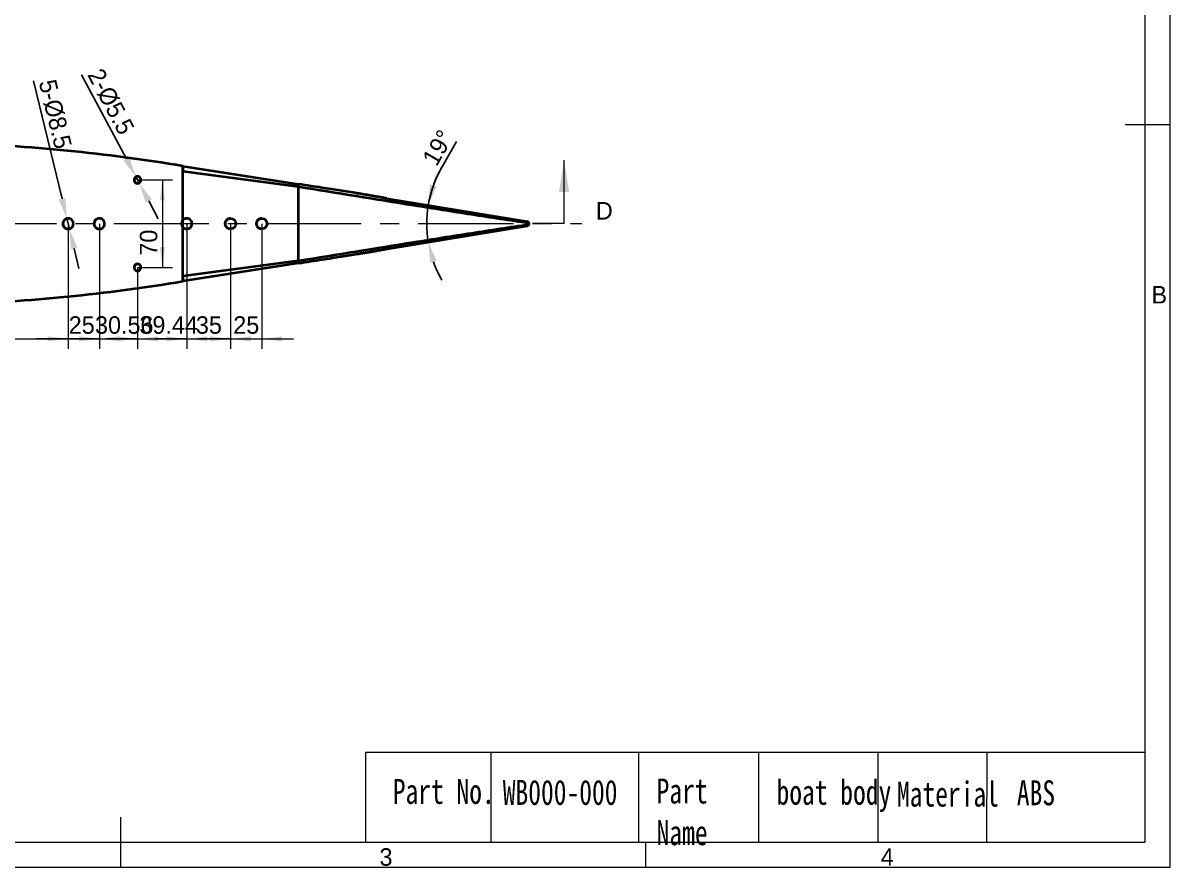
# Model space of a CAD drawing. Header units: millimetres. Extents: x 40 to 840, y 0 to 594.
# Drawn here: x 380.8 to 840, y 0 to 337.8 of the extents above; entities that cross this region are included whole.
import ezdxf

# ---------------------------------------------------------------- set-up
doc = ezdxf.new("R2010")
doc.units = ezdxf.units.MM
doc.header["$LTSCALE"] = 2
doc.linetypes.add('CENTER', pattern=[10.16, 6.35, -1.27, 1.27, -1.27])
doc.layers.get('0').update_dxf_attribs({"lineweight": 18})
for name, color, linetype, lineweight in [('1轮廓实线层', 7, 'Continuous', 40), ('2细线层', 4, 'Continuous', 18), ('5剖面线层', 2, 'Continuous', 18), ('6文字层', 3, 'Continuous', 18), ('尺寸线层', 3, 'Continuous', 18)]:
    doc.layers.add(name, color=color, linetype=linetype, lineweight=lineweight)
doc.styles.add('SLDTEXTSTYLE0', font='')
doc.styles.get('SLDTEXTSTYLE0').set_extended_font_data('汉仪长仿宋体')
doc.dimstyles.new('SLDDIMSTYLE0', dxfattribs={"dimtxt": 7, "dimasz": 8.16, "dimexe": 0, "dimexo": 0.0625, "dimgap": 1.75, "dimtad": 1, "dimlfac": 2, "dimrnd": 1e-09, "dimzin": 12, "dimdsep": 46, "dimtxsty": 'SLDTEXTSTYLE0', "dimcen": 0.09, "dimdle": 16.32, "dimadec": 0, "dimazin": 3, "dimtfac": 1, "dimtmove": 0, "dimatfit": 0, "dimfxl": 1, "dimfrac": 2, "dimtolj": 1, "dimarcsym": 0})
doc.dimstyles.new('SLDDIMSTYLE1', dxfattribs={"dimtxt": 7, "dimasz": 8.16, "dimexe": 0, "dimexo": 0.0625, "dimgap": 1.75, "dimtad": 1, "dimlfac": 2, "dimrnd": 1e-09, "dimzin": 12, "dimdsep": 46, "dimtxsty": 'SLDTEXTSTYLE0', "dimcen": 0.09, "dimdle": 16.32, "dimadec": 0, "dimazin": 3, "dimtfac": 1, "dimtofl": 0, "dimtmove": 0, "dimatfit": 3, "dimfxl": 1, "dimfrac": 2, "dimtolj": 1, "dimarcsym": 0})

# ---------------------------------------------------------------- blocks, each defined once
blk = doc.blocks.new('*X8')
at = {"layer": '2细线层', "linetype": 'Continuous', "lineweight": 0}
for points in [[(324.19, 211.38), (332.35, 210.37), (332.35, 212.4)], [(398.91, 211.38), (390.75, 212.4), (390.75, 210.37)]]:
    blk.add_hatch(color=4, dxfattribs=at).paths.add_polyline_path(points, flags=0)
at = {"layer": '2细线层', "color": 4, "linetype": 'Continuous', "lineweight": 0}
for p, q in [((398.91, 257.46), (398.91, 207.38)), ((324.19, 232.97), (324.19, 207.38)), ((324.19, 211.38), (398.91, 211.38))]:
    blk.add_line(p, q, dxfattribs=at)
at = {"layer": '2细线层', "color": 4, "linetype": 'Continuous', "lineweight": 0, "insert": (348.91, 220.41), "char_height": 7, "width": 39.4792, "attachment_point": 1, "style": 'SLDTEXTSTYLE0'}
blk.add_mtext('149.44', dxfattribs=at)
blk = doc.blocks.new('*X9')
at = {"layer": '2细线层', "linetype": 'Continuous', "lineweight": 0}
for points in [[(398.91, 211.38), (390.75, 212.4), (390.75, 210.37)], [(411.41, 211.38), (419.57, 210.37), (419.57, 212.4)]]:
    blk.add_hatch(color=4, dxfattribs=at).paths.add_polyline_path(points, flags=0)
at = {"layer": '2细线层', "color": 4, "linetype": 'Continuous', "lineweight": 0}
for p, q in [((398.91, 257.46), (398.91, 207.38)), ((411.41, 257.46), (411.41, 207.38)), ((398.91, 211.38), (386.21, 211.38)), ((398.91, 211.38), (411.41, 211.38)), ((411.41, 211.38), (424.11, 211.38))]:
    blk.add_line(p, q, dxfattribs=at)
at = {"layer": '2细线层', "color": 4, "linetype": 'Continuous', "lineweight": 0, "insert": (399.14, 220.41), "char_height": 7, "width": 11.9058, "attachment_point": 1, "style": 'SLDTEXTSTYLE0'}
blk.add_mtext('25', dxfattribs=at)
blk = doc.blocks.new('*X10')
at = {"layer": '2细线层', "linetype": 'Continuous', "lineweight": 0}
for points in [[(411.41, 211.38), (403.25, 212.4), (403.25, 210.37)], [(426.69, 211.38), (434.85, 210.37), (434.85, 212.4)]]:
    blk.add_hatch(color=4, dxfattribs=at).paths.add_polyline_path(points, flags=0)
at = {"layer": '2细线层', "color": 4, "linetype": 'Continuous', "lineweight": 0}
for p, q in [((411.41, 257.46), (411.41, 207.38)), ((426.69, 239.97), (426.69, 207.38)), ((411.41, 211.38), (398.71, 211.38)), ((411.41, 211.38), (426.69, 211.38)), ((426.69, 211.38), (439.39, 211.38))]:
    blk.add_line(p, q, dxfattribs=at)
at = {"layer": '2细线层', "color": 4, "linetype": 'Continuous', "lineweight": 0, "insert": (409.67, 220.41), "char_height": 7, "width": 33.0997, "attachment_point": 1, "style": 'SLDTEXTSTYLE0'}
blk.add_mtext('30.56', dxfattribs=at)
blk = doc.blocks.new('*X11')
at = {"layer": '2细线层', "linetype": 'Continuous', "lineweight": 0}
for points in [[(426.69, 211.38), (418.53, 212.4), (418.53, 210.37)], [(446.41, 211.38), (454.57, 210.37), (454.57, 212.4)]]:
    blk.add_hatch(color=4, dxfattribs=at).paths.add_polyline_path(points, flags=0)
at = {"layer": '2细线层', "color": 4, "linetype": 'Continuous', "lineweight": 0}
for p, q in [((446.41, 257.46), (446.41, 207.38)), ((426.69, 239.97), (426.69, 207.38)), ((426.69, 211.38), (413.99, 211.38)), ((426.69, 211.38), (446.41, 211.38)), ((446.41, 211.38), (459.11, 211.38))]:
    blk.add_line(p, q, dxfattribs=at)
at = {"layer": '2细线层', "color": 4, "linetype": 'Continuous', "lineweight": 0, "insert": (427.43, 220.41), "char_height": 7, "width": 33.4875, "attachment_point": 1, "style": 'SLDTEXTSTYLE0'}
blk.add_mtext('39.44', dxfattribs=at)
blk = doc.blocks.new('*X12')
at = {"layer": '2细线层', "linetype": 'Continuous', "lineweight": 0}
for points in [[(446.41, 211.38), (438.25, 212.4), (438.25, 210.37)], [(463.91, 211.38), (472.07, 210.37), (472.07, 212.4)]]:
    blk.add_hatch(color=4, dxfattribs=at).paths.add_polyline_path(points, flags=0)
at = {"layer": '2细线层', "color": 4, "linetype": 'Continuous', "lineweight": 0}
for p, q in [((446.41, 257.46), (446.41, 207.38)), ((463.91, 257.46), (463.91, 207.38)), ((446.41, 211.38), (433.71, 211.38)), ((446.41, 211.38), (463.91, 211.38)), ((463.91, 211.38), (476.61, 211.38))]:
    blk.add_line(p, q, dxfattribs=at)
at = {"layer": '2细线层', "color": 4, "linetype": 'Continuous', "lineweight": 0, "insert": (450.05, 220.41), "char_height": 7, "width": 11.867, "attachment_point": 1, "style": 'SLDTEXTSTYLE0'}
blk.add_mtext('35', dxfattribs=at)
blk = doc.blocks.new('*X13')
at = {"layer": '2细线层', "linetype": 'Continuous', "lineweight": 0}
for points in [[(463.91, 211.38), (455.75, 212.4), (455.75, 210.37)], [(476.41, 211.38), (484.57, 210.37), (484.57, 212.4)]]:
    blk.add_hatch(color=4, dxfattribs=at).paths.add_polyline_path(points, flags=0)
at = {"layer": '2细线层', "color": 4, "linetype": 'Continuous', "lineweight": 0}
for p, q in [((463.91, 257.46), (463.91, 207.38)), ((476.41, 257.46), (476.41, 207.38)), ((463.91, 211.38), (451.21, 211.38)), ((463.91, 211.38), (476.41, 211.38)), ((476.41, 211.38), (489.11, 211.38))]:
    blk.add_line(p, q, dxfattribs=at)
at = {"layer": '2细线层', "color": 4, "linetype": 'Continuous', "lineweight": 0, "insert": (465.01, 220.41), "char_height": 7, "width": 11.9058, "attachment_point": 1, "style": 'SLDTEXTSTYLE0'}
blk.add_mtext('25', dxfattribs=at)
blk = doc.blocks.new('*X16')
at = {"layer": '2细线层', "linetype": 'Continuous', "lineweight": 0}
for points in [[(436.64, 274.97), (435.62, 266.81), (437.65, 266.81)], [(436.64, 239.97), (437.65, 248.13), (435.62, 248.13)]]:
    blk.add_hatch(color=4, dxfattribs=at).paths.add_polyline_path(points, flags=0)
at = {"layer": '2细线层', "color": 4, "linetype": 'Continuous', "lineweight": 0}
for p, q in [((426.69, 274.97), (440.64, 274.97)), ((436.64, 274.97), (436.64, 239.97)), ((426.69, 239.97), (440.64, 239.97))]:
    blk.add_line(p, q, dxfattribs=at)
at = {"layer": '2细线层', "color": 4, "linetype": 'Continuous', "lineweight": 0, "insert": (427.61, 244.66), "char_height": 7, "width": 13.8643, "attachment_point": 1, "rotation": 90, "style": 'SLDTEXTSTYLE0'}
blk.add_mtext('70', dxfattribs=at)
blk = doc.blocks.new('*X29')
at = {"layer": '2细线层', "linetype": 'Continuous'}
for points in [[(546.44, 272.41), (543.8, 273.09), (543.08, 264.84)], [(543.8, 241.86), (546.44, 242.54), (543.08, 250.1)]]:
    blk.add_hatch(color=0, dxfattribs=at).paths.add_polyline_path(points, flags=0)
at = {"layer": '2细线层', "color": 0, "linetype": 'Continuous', "lineweight": -2}
blk.add_line((548.57, 280.21), (554.39, 290.3), dxfattribs=at)
for start, end in [(150.0142, 170.6748), (150.0983, 160.3866), (170.6748, 189.3196), (199.6079, 209.8961)]:
    blk.add_arc((587.98, 257.47), 45.5, start, end, dxfattribs=at)
at = {"layer": '2细线层', "color": 0, "linetype": 'Continuous', "lineweight": 0, "insert": (546.93, 287.88), "char_height": 7, "width": 20.3771, "attachment_point": 5, "rotation": 60.0142, "style": 'SLDTEXTSTYLE0'}
blk.add_mtext('19%%D', dxfattribs=at)
blk = doc.blocks.new('*X33')
at = {"layer": '2细线层', "linetype": 'Continuous'}
for points in [[(397.81, 267.78), (395.17, 267.14), (398.41, 259.53)], [(402.65, 247.79), (400.01, 247.15), (399.41, 255.4)]]:
    blk.add_hatch(color=0, dxfattribs=at).paths.add_polyline_path(points, flags=0)
at = {"layer": '2细线层', "color": 0, "linetype": 'Continuous', "lineweight": -2}
for p, q in [((396.49, 267.46), (385.07, 314.63)), ((399.41, 255.4), (398.41, 259.53)), ((401.33, 247.47), (403.25, 239.53))]:
    blk.add_line(p, q, dxfattribs=at)
at = {"layer": '2细线层', "color": 0, "linetype": 'Continuous', "lineweight": 0, "insert": (393.7, 301.29), "char_height": 7, "width": 52.9773, "attachment_point": 5, "rotation": 283.6112, "style": 'SLDTEXTSTYLE0'}
blk.add_mtext('{\\fms pgothic|b0|i0|c0|p34;5-%%C8.5}', dxfattribs=at)
blk = doc.blocks.new('*X34')
at = {"layer": '2细线层', "linetype": 'Continuous'}
for points in [[(423.43, 284.03), (421.02, 282.75), (426.05, 276.19)], [(432.38, 267.19), (429.97, 265.91), (427.35, 273.76)]]:
    blk.add_hatch(color=0, dxfattribs=at).paths.add_polyline_path(points, flags=0)
at = {"layer": '2细线层', "color": 0, "linetype": 'Continuous', "lineweight": -2}
for p, q in [((422.23, 283.39), (404.32, 317.08)), ((427.35, 273.76), (426.05, 276.19)), ((431.17, 266.55), (435, 259.35))]:
    blk.add_line(p, q, dxfattribs=at)
at = {"layer": '2细线层', "color": 0, "linetype": 'Continuous', "lineweight": 0, "insert": (416, 306.3), "char_height": 7, "width": 52.9773, "attachment_point": 5, "rotation": 297.9857, "style": 'SLDTEXTSTYLE0'}
blk.add_mtext('{\\fms pgothic|b0|i0|c0|p34;2-%%C5.5}', dxfattribs=at)

msp = doc.modelspace()

# ---------------------------------------------------------------- hatches: boundary and pattern name
at = {"layer": '5剖面线层', "linetype": 'Continuous', "lineweight": 0}
msp.add_hatch(color=2, dxfattribs=at).paths.add_polyline_path([(597.4455, 282.8717), (595.4135, 270.1717), (599.4775, 270.1717)], flags=0)

# ---------------------------------------------------------------- linework, layer by layer
at = {"color": 4}
for p, q in [((568.0724, 46), (568.0724, 10)), ((627.2801, 46), (627.2801, 10)), ((675.196, 46), (675.196, 10)), ((722.9698, 46), (722.9698, 10)), ((766.6013, 46.0898), (766.5503, 10.0899))]:
    msp.add_line(p, q, dxfattribs=at)
at = {"layer": '1轮廓实线层', "linetype": 'Continuous', "lineweight": 40}
for p, q in [((444.8534, 280.5263), (444.8534, 280.5285)), ((444.8534, 280.5263), (444.8534, 278.5184)), ((444.8534, 280.5263), (491.0534, 273.2957)), ((444.8534, 258.9106), (444.8534, 280.5263)), ((444.8534, 278.5184), (491.0534, 272.2957)), ((444.8534, 258.9106), (444.8534, 278.5184)), ((491.0534, 273.2957), (491.0534, 272.2957)), ((491.0534, 272.2957), (491.0534, 242.6477)), ((526.3557, 267.5914), (582.6229, 258.3518)), ((444.8534, 258.9089), (444.8534, 258.9073)), ((444.8534, 256.0163), (444.8534, 258.9073)), ((583.4534, 257.4553), (583.4534, 257.4717)), ((444.8534, 256.0163), (444.8534, 256.0147)), ((444.8534, 236.4249), (444.8534, 256.0131)), ((444.8534, 234.4171), (444.8534, 256.0131)), ((526.7625, 247.4244), (582.6229, 256.5915)), ((491.0534, 242.6477), (444.8534, 236.4249)), ((491.0534, 241.6477), (444.8534, 234.4171)), ((491.0534, 242.6477), (491.0534, 241.6477)), ((444.8534, 236.4249), (444.8534, 234.4171)), ((444.8534, 234.4148), (444.8534, 234.4171))]:
    msp.add_line(p, q, dxfattribs=at)
at = {"layer": '1轮廓实线层', "color": 1, "linetype": 'CENTER', "lineweight": 0, "ltscale": 3}
msp.add_line((112.3365, 257.4717), (604.5194, 257.4717), dxfattribs=at)
at = {"layer": '1轮廓实线层', "linetype": 'Continuous', "lineweight": 40}
for centre, radius, start, end in [((426.6861, 274.9717), 1.375, 359.99915, 180.00085), ((426.6998, 274.9717), 1.375, 90.000528, 180.000528), ((426.6861, 274.9717), 1.375, 179.99915, 0.00085), ((426.6998, 274.9717), 1.375, 179.999472, 269.999472), ((398.9064, 257.4618), 2.125, 359.999234, 180.000766), ((398.9064, 257.4618), 2.125, 179.999234, 0.000766), ((398.9095, 257.4618), 2.125, 90.000567, 180.000489), ((398.9095, 257.4618), 2.125, 179.999433, 269.999511), ((411.4062, 257.4618), 2.125, 359.999234, 180.000766), ((411.4062, 257.4618), 2.125, 179.999234, 0.000766), ((411.4092, 257.4618), 2.125, 90.000567, 180.000489), ((411.4092, 257.4618), 2.125, 179.999433, 269.999511), ((446.408, 257.4618), 2.125, 137.018487, 222.981513), ((446.4111, 257.4618), 2.125, 137.138683, 222.861317), ((426.6861, 239.9717), 1.375, 359.99915, 180.00085), ((426.6861, 239.9717), 1.375, 179.99915, 0.00085), ((426.6998, 239.9717), 1.375, 90.000528, 180.000528), ((426.6998, 239.9717), 1.375, 179.999472, 269.999472)]:
    msp.add_arc(centre, radius, start, end, dxfattribs=at)
for centre, start_param, end_param in [((446.4079, 257.4618), 2.32097722, 7.10380074), ((446.4094, 257.4618), 0, 0.82166387), ((463.908, 257.4618), 0, 1.57079633), ((463.908, 257.4618), 1.57079633, 3.14159265), ((476.407, 257.4618), 0, 1.57079633), ((476.407, 257.4618), 1.57079633, 3.14159265), ((446.4094, 257.4618), 2.31992878, 3.14159265)]:
    msp.add_ellipse(centre, major_axis=(0, 2.125), ratio=0.99992005, start_param=start_param, end_param=end_param, dxfattribs=at)
for centre in [(463.9065, 257.4618), (476.4055, 257.4618)]:
    msp.add_ellipse(centre, major_axis=(0, 2.125), ratio=0.99992005, dxfattribs=at)
for points, knots in [([(444.8534, 280.5263), (429.5036, 283.0715), (398.7528, 287.1392), (367.9036, 289.1612), (352.4534, 289.6609)], [0, 0, 0, 0, 46.57021495, 92.91375674, 92.91375674, 92.91375674, 92.91375674]), ([(444.8534, 280.5285), (429.5081, 283.0727), (398.7619, 287.1395), (367.9173, 289.1612), (352.4671, 289.6609)], [0, 0, 0, 0, 46.55638358, 92.89991109, 92.89991109, 92.89991109, 92.89991109]), ([(526.3557, 267.5914), (526.3513, 267.5922), (525.9849, 267.657), (525.0059, 267.831), (523.4778, 268.1028), (521.7459, 268.4085), (519.6826, 268.7666), (517.2918, 269.1727), (514.4397, 269.6462), (511.2627, 270.1609), (507.7991, 270.7094), (504.1921, 271.2708), (500.2611, 271.876), (495.8352, 272.554), (492.7059, 273.0394), (491.0534, 273.2957)], [0, 0, 0, 0, 0.02289417, 1.9047595, 3.56851681, 5.30880846, 7.38924957, 9.84068344, 12.43060232, 15.86460791, 19.27427317, 22.69493408, 26.52927563, 30.8859558, 35.7613686, 35.7613686, 35.7613686, 35.7613686]), ([(491.0534, 272.2957), (506.4538, 269.8106), (529.9497, 266.0396), (560.2266, 261.2098), (575.704, 258.8711), (583.3804, 257.7339)], [0, 0, 0, 0, 46.44288587, 70.05649742, 93.46890538, 93.46890538, 93.46890538, 93.46890538]), ([(491.0534, 242.6477), (506.4538, 245.1327), (529.9497, 248.9037), (560.2299, 253.734), (575.7107, 256.0732), (583.3904, 257.2109)], [0, 0, 0, 0, 46.44285741, 70.05645448, 93.47900679, 93.47900679, 93.47900679, 93.47900679]), ([(583.3804, 257.7339), (583.315, 257.8661), (583.2173, 257.9905), (583.0257, 258.1501), (582.953, 258.1997), (582.7969, 258.2854), (582.7131, 258.3221), (582.6229, 258.3518)], [0, 0, 0, 0, 0.50114239, 0.50114239, 0.75171359, 0.75171359, 1.00228478, 1.00228478, 1.00228478, 1.00228478]), ([(582.6229, 256.5915), (582.7119, 256.6238), (582.7958, 256.6613), (582.9537, 256.7471), (583.0281, 256.7958), (583.1598, 256.9008), (583.2179, 256.9573), (583.3177, 257.079), (583.359, 257.144), (583.3904, 257.2109)], [0, 0, 0, 0, 0.25272305, 0.25272305, 0.50544611, 0.50544611, 0.75816916, 0.75816916, 1.01089221, 1.01089221, 1.01089221, 1.01089221]), ([(491.0534, 241.6477), (492.7255, 241.907), (495.9102, 242.401), (500.4451, 243.0958), (504.5177, 243.7231), (508.2143, 244.2992), (511.6234, 244.8404), (514.4278, 245.2957), (516.6783, 245.6687), (518.4156, 245.9611), (520.0658, 246.2432), (521.5858, 246.507), (522.7709, 246.7154), (523.6352, 246.8686), (524.4306, 247.01), (525.3606, 247.1756), (526.2827, 247.3392), (526.6201, 247.3991), (526.7625, 247.4244)], [0, 0, 0, 0, 4.84688381, 9.23158512, 13.15021922, 16.65935941, 19.95669432, 23.05779806, 24.82389945, 26.51657381, 28.13514419, 29.67113167, 30.98331525, 31.707365, 32.67627716, 33.98927634, 35.25204422, 36.17455234, 36.17455234, 36.17455234, 36.17455234]), ([(352.4534, 225.2825), (367.9036, 225.7821), (398.7528, 227.8041), (429.5036, 231.8719), (444.8534, 234.4171)], [0, 0, 0, 0, 46.34354179, 92.91375674, 92.91375674, 92.91375674, 92.91375674]), ([(352.4671, 225.2825), (367.9173, 225.7821), (398.7619, 227.8038), (429.5081, 231.8707), (444.8534, 234.4148)], [0, 0, 0, 0, 46.34352751, 92.89991109, 92.89991109, 92.89991109, 92.89991109])]:
    msp.add_open_spline(points, degree=3, knots=knots, dxfattribs=at)
for points in [[(583.4534, 257.4717), (583.4517, 257.5646), (583.4212, 257.6514), (583.3804, 257.7339)], [(583.3904, 257.2109), (583.4266, 257.288), (583.4518, 257.3695), (583.4534, 257.4553)]]:
    msp.add_open_spline(points, degree=3, dxfattribs=at)
at = {"layer": '2细线层'}
for p, q in [((840, 297), (840, 594)), ((830, 10), (830, 584)), ((832, 297), (822, 297)), ((840, 297), (832, 297)), ((840, 0), (840, 297)), ((518, 46), (830, 46)), ((518, 46), (518, 10)), ((420, 10), (420, 20)), ((50, 10), (830, 10)), ((420, 0), (420, 10)), ((630, 10), (630, 0)), ((40, 0), (840, 0))]:
    msp.add_line(p, q, dxfattribs=at)
at = {"layer": '5剖面线层', "color": 2, "linetype": 'Continuous', "lineweight": 0}
for q in [(597.4455, 282.8717), (584.7455, 257.4717)]:
    msp.add_line((597.4455, 257.4717), q, dxfattribs=at)

# ---------------------------------------------------------------- texts
at = {"layer": '5剖面线层', "color": 2, "linetype": 'Continuous', "lineweight": 0, "insert": (610.1455, 266.1224), "char_height": 7, "width": 5.933518, "attachment_point": 1, "style": 'SLDTEXTSTYLE0'}
msp.add_mtext('D', dxfattribs=at)
at = {"layer": '6文字层', "color": 3, "linetype": 'Continuous', "lineweight": 0, "char_height": 7, "attachment_point": 2, "style": 'SLDTEXTSTYLE0'}
for s, insert, width in [('B', (835.6862, 232.5235), 5.351801), ('3', (526.1484, 7.5235), 4.867036), ('4', (726.7985, 7.5451), 5.700831)]:
    msp.add_mtext(s, dxfattribs=dict(at, insert=insert, width=width))
at = {"layer": '尺寸线层', "char_height": 10, "attachment_point": 1}
for s, insert, width in [('{\\fhyswlongfangsong|b1|i0|c134|p2;\\C7;Part No.}', (528.8685, 35.2882), 40.316912), ('{\\fhyswlongfangsong|b1|i0|c134|p2;\\C7;WB000-000}', (572.8887, 34.886), 52.313048), ('{\\fhyswlongfangsong|b1|i0|c134|p2;\\C7;Part Name}', (634.4771, 35.4335), 40.316912), ('{\\fhyswlongfangsong|b1|i0|c134|p2;\\C7;boat body}', (682.488, 34.9552), 52.313048), ('{\\fhyswlongfangsong|b1|i0|c134|p2;\\C7;Material}', (730.6855, 34.2023), 40.316912), ('{\\fhyswlongfangsong|b1|i0|c134|p2;\\C7;ABS}', (778.6701, 34.7247), 40.316912)]:
    msp.add_mtext(s, dxfattribs=dict(at, insert=insert, width=width))

# ---------------------------------------------------------------- dimensions: what is measured, and where the dimension line sits
at = {"layer": '2细线层', "color": 4, "linetype": 'Continuous', "lineweight": 0}
for p1, p2, text, picture, middle in [((427.345, 273.7575), (426.0546, 276.1859), '{\\fms pgothic|b0|i0|c0|p34;2-<>}', '*X34', (410.0512, 306.302)), ((399.4096, 255.3965), (398.4094, 259.5271), '{\\fms pgothic|b0|i0|c0|p34;5-<>}', '*X33', (388.5957, 300.0576))]:
    dim = msp.add_diameter_dim_2p(p1=p1, p2=p2, text=text, dimstyle='SLDDIMSTYLE0', override={"dimpost": '%%C<>', "dimsah": 1, "dimtzin": 12}, dxfattribs=at)
    dim.commit()
    dim.dimension.update_dxf_attribs({"geometry": picture, "text_midpoint": middle, "dimtype": 163})
dim = msp.add_angular_dim_2l(base=(542.5467, 255.0069), line1=((526.7625, 247.4244), (582.6229, 256.5915)), line2=((526.3557, 267.5914), (582.6229, 258.3518)), dimstyle='SLDDIMSTYLE0', override={"dimtad": 1, "dimtih": 0, "dimtoh": 0, "dimsah": 1, "dimtdec": 0, "dimtzin": 12}, dxfattribs=at)
dim.commit()
dim.dimension.update_dxf_attribs({"geometry": '*X29', "text_midpoint": (546.9335, 287.8812)})
dim = msp.add_linear_dim(base=(436.6357, 239.9717), p1=(426.6861, 274.9717), p2=(426.6861, 239.9717), angle=90, dimstyle='SLDDIMSTYLE0', override={"dimsah": 1, "dimtzin": 12}, dxfattribs=at)
dim.commit()
dim.dimension.update_dxf_attribs({"geometry": '*X16', "text_midpoint": (436.6357, 249.2604), "dimtype": 160})
for base, p1, p2, dimstyle, picture, middle in [((398.9064, 211.383), (324.188, 232.9717), (398.9064, 257.4618), 'SLDDIMSTYLE1', '*X8', (359.6498, 211.383)), ((411.4062, 211.383), (398.9064, 257.4618), (411.4062, 257.4618), 'SLDDIMSTYLE0', '*X9', (403.7465, 211.383)), ((426.6861, 211.383), (411.4062, 257.4618), (426.6861, 239.9717), 'SLDDIMSTYLE0', '*X10', (418.8681, 211.383)), ((446.408, 211.383), (426.6861, 239.9717), (446.408, 257.4618), 'SLDDIMSTYLE0', '*X11', (436.6357, 211.383)), ((463.9066, 211.383), (446.408, 257.4618), (463.9066, 257.4618), 'SLDDIMSTYLE0', '*X12', (454.658, 211.383)), ((476.4056, 211.383), (463.9066, 257.4618), (476.4056, 257.4618), 'SLDDIMSTYLE0', '*X13', (469.6164, 211.383))]:
    dim = msp.add_linear_dim(base=base, p1=p1, p2=p2, dimstyle=dimstyle, override={"dimsah": 1, "dimtzin": 12}, dxfattribs=at)
    dim.commit()
    dim.dimension.update_dxf_attribs({"geometry": picture, "text_midpoint": middle, "dimtype": 160})

doc.saveas('drawing.dxf')
